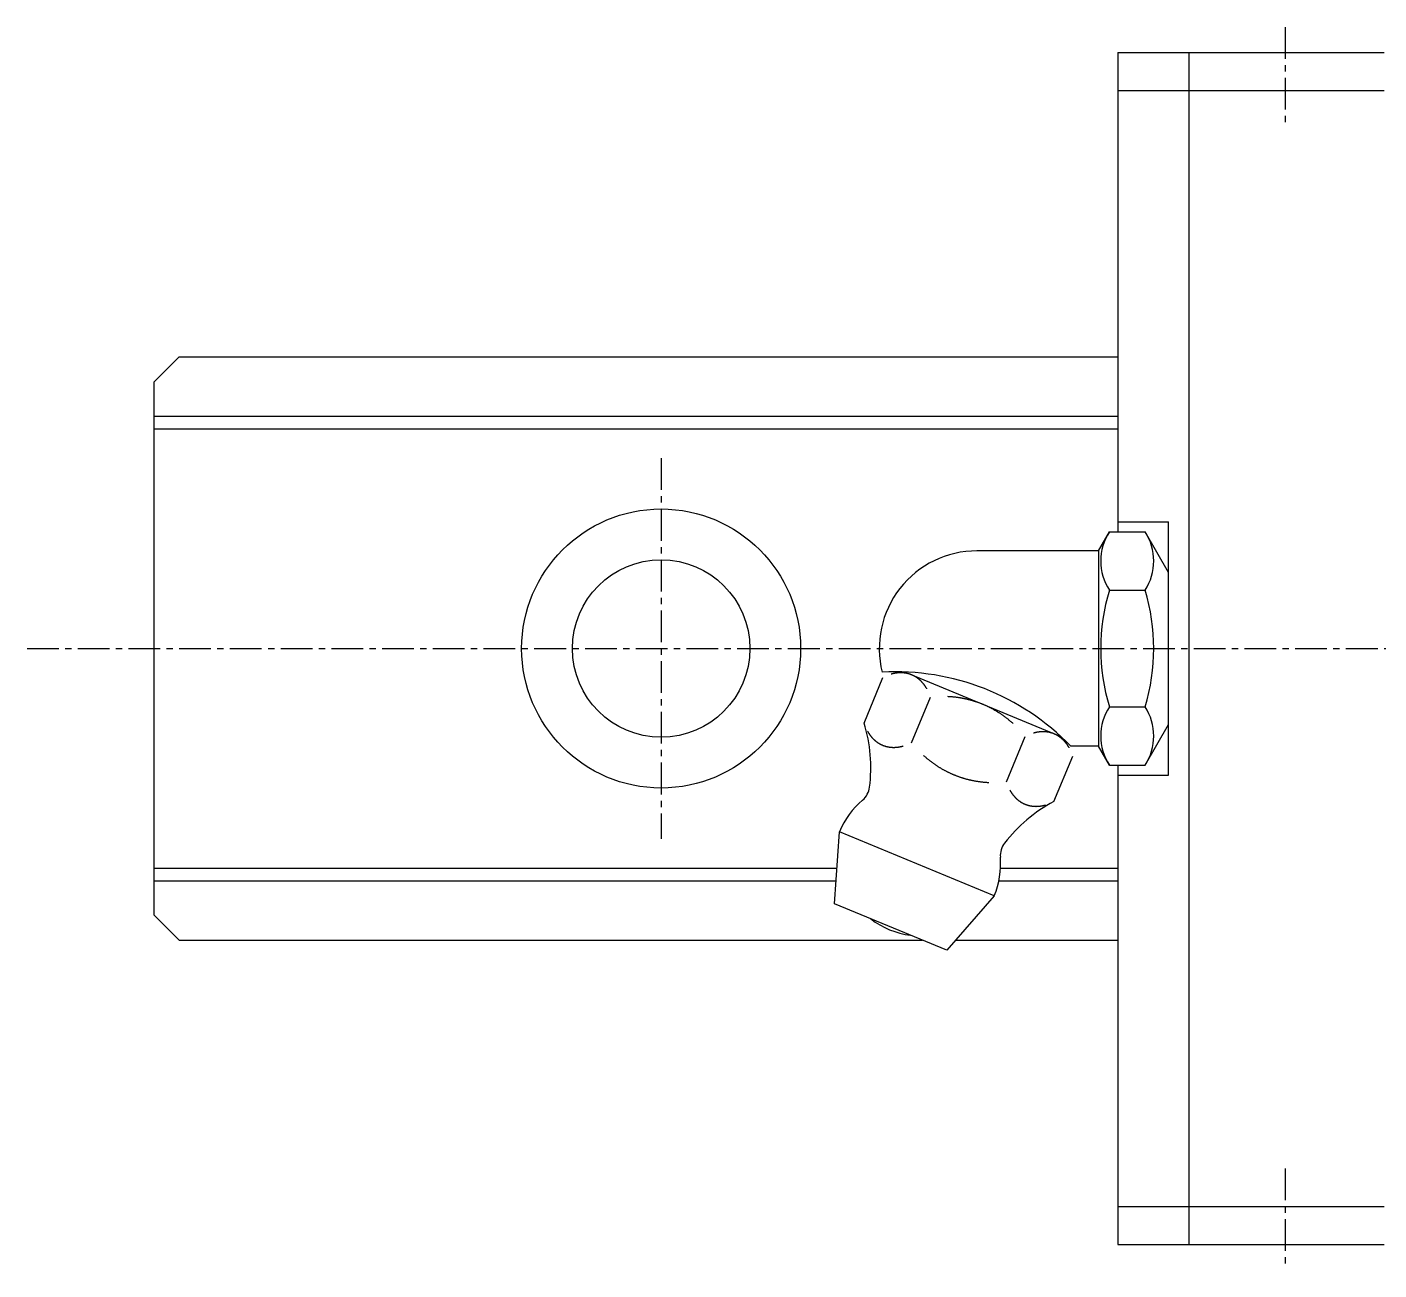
# Model space of a CAD drawing. Extents: x 10 to 419, y 10 to 199.
# Drawn here: x 129 to 182.3, y 136.5 to 185.5 of the extents above; entities that cross this region are included whole.
import ezdxf

# ---------------------------------------------------------------- set-up
doc = ezdxf.new("R2010")
doc.units = 0
doc.linetypes.add('CENTER', pattern=[2, 1.25, -0.25, 0.25, -0.25])
doc.layers.get('0').update_dxf_attribs({"linetype": 'CONTINUOUS'})
doc.layers.add('CENTER', color=1, linetype='CENTER')

msp = doc.modelspace()

# ---------------------------------------------------------------- linework, layer by layer
at = {"color": 7, "linetype": 'CONTINUOUS'}
for p, q in [((171.999925, 184.49996), (171.999925, 165.59996)), ((171.999925, 184.49996), (182.499925, 184.49996)), ((174.799915, 184.49996), (174.799915, 137.49996)), ((171.999925, 182.99996), (182.499925, 182.99996)), ((133.999935, 171.49995), (134.999935, 172.49995)), ((134.999925, 172.49996), (171.999905, 172.49996)), ((133.999925, 171.49996), (133.999925, 150.49996)), ((133.999925, 170.15913), (171.999905, 170.15913)), ((133.999925, 169.65913), (171.999905, 169.65913)), ((171.999925, 165.99996), (173.999925, 165.99996)), ((173.999925, 155.99996), (173.999925, 165.99996)), ((171.243165, 164.84996), (171.676175, 165.59996)), ((171.676165, 165.59996), (173.076165, 165.59996)), ((173.999925, 163.99995), (173.076155, 165.59996)), ((171.243145, 164.84996), (166.452025, 164.84996)), ((171.243165, 164.84996), (171.243165, 157.14995)), ((171.676185, 163.29996), (173.076155, 163.29996)), ((169.770345, 157.51896), (163.603825, 160.07322)), ((161.999405, 158.0622), (162.743285, 159.85808)), ((163.870265, 157.28726), (164.614145, 159.08315)), ((171.676175, 158.69996), (173.076165, 158.69996)), ((173.076155, 156.39995), (173.999925, 157.99996)), ((167.611965, 155.73739), (168.355855, 157.53328)), ((169.482825, 154.96246), (170.226705, 156.75835)), ((171.243145, 157.14996), (170.146905, 157.14996)), ((171.676175, 156.39995), (171.243165, 157.14995)), ((171.676165, 156.39996), (173.076175, 156.39996)), ((171.999925, 156.39996), (171.999925, 137.49996)), ((171.999925, 155.99996), (173.999925, 155.99996)), ((160.834275, 150.93768), (161.036035, 153.77657)), ((167.133635, 151.25086), (161.036035, 153.77657)), ((133.999925, 152.34078), (160.933975, 152.34078)), ((167.380275, 152.34078), (171.999905, 152.34078)), ((133.999925, 151.84078), (160.898445, 151.84078)), ((167.315475, 151.84078), (171.999905, 151.84078)), ((165.268895, 149.1008), (160.834275, 150.93768)), ((167.133635, 151.25086), (165.268895, 149.1008)), ((133.999935, 150.49996), (134.999935, 149.49996)), ((134.999935, 149.49996), (164.305215, 149.49996)), ((165.615065, 149.49996), (171.999905, 149.49996)), ((171.999925, 138.99996), (182.499925, 138.99996)), ((171.999925, 137.49996), (182.499925, 137.49996))]:
    msp.add_line(p, q, dxfattribs=at)
for points in [[(164.476, 159.406, 0), (164.469, 159.418, 0), (164.462, 159.43, 0), (164.455, 159.442, 0), (164.448, 159.454, 0), (164.441, 159.466, 0), (164.434, 159.477, 0), (164.426, 159.489, 0), (164.419, 159.5, 0), (164.411, 159.512, 0), (164.404, 159.523, 0), (164.396, 159.534, 0), (164.388, 159.545, 0), (164.38, 159.556, 0), (164.372, 159.567, 0), (164.364, 159.577, 0), (164.356, 159.588, 0), (164.348, 159.598, 0), (164.34, 159.609, 0), (164.331, 159.619, 0), (164.323, 159.629, 0), (164.314, 159.639, 0), (164.306, 159.649, 0), (164.297, 159.659, 0), (164.288, 159.669, 0), (164.28, 159.678, 0), (164.271, 159.688, 0), (164.262, 159.697, 0), (164.253, 159.706, 0), (164.243, 159.715, 0), (164.234, 159.725, 0), (164.225, 159.733, 0), (164.216, 159.742, 0), (164.206, 159.751, 0), (164.197, 159.759, 0), (164.187, 159.768, 0), (164.177, 159.776, 0), (164.168, 159.784, 0), (164.158, 159.792, 0), (164.148, 159.8, 0), (164.138, 159.808, 0), (164.128, 159.816, 0), (164.118, 159.823, 0), (164.108, 159.831, 0), (164.098, 159.838, 0), (164.088, 159.845, 0), (164.077, 159.852, 0), (164.067, 159.859, 0), (164.056, 159.866, 0), (164.046, 159.873, 0), (164.035, 159.88, 0), (164.025, 159.886, 0), (164.014, 159.892, 0), (164.003, 159.899, 0), (163.992, 159.905, 0), (163.981, 159.911, 0), (163.97, 159.916, 0), (163.959, 159.922, 0), (163.948, 159.928, 0), (163.937, 159.933, 0), (163.926, 159.939, 0), (163.915, 159.944, 0), (163.904, 159.949, 0), (163.892, 159.954, 0), (163.881, 159.958, 0), (163.869, 159.963, 0), (163.858, 159.968, 0), (163.846, 159.972, 0), (163.835, 159.976, 0), (163.823, 159.981, 0), (163.811, 159.985, 0), (163.799, 159.988, 0), (163.788, 159.992, 0), (163.776, 159.996, 0), (163.764, 159.999, 0), (163.752, 160.003, 0), (163.74, 160.006, 0), (163.728, 160.009, 0), (163.716, 160.012, 0), (163.704, 160.015, 0), (163.691, 160.017, 0), (163.679, 160.02, 0), (163.667, 160.022, 0), (163.655, 160.025, 0), (163.642, 160.027, 0), (163.63, 160.029, 0), (163.617, 160.031, 0), (163.605, 160.033, 0), (163.592, 160.034, 0), (163.58, 160.036, 0), (163.567, 160.037, 0), (163.555, 160.038, 0), (163.542, 160.039, 0), (163.529, 160.04, 0), (163.517, 160.041, 0), (163.504, 160.042, 0), (163.491, 160.042, 0), (163.478, 160.043, 0), (163.465, 160.043, 0), (163.453, 160.043, 0), (163.44, 160.043, 0), (163.427, 160.043, 0), (163.414, 160.043, 0), (163.401, 160.042, 0), (163.388, 160.042, 0), (163.375, 160.041, 0), (163.362, 160.04, 0), (163.348, 160.039, 0), (163.335, 160.038, 0), (163.322, 160.037, 0), (163.309, 160.036, 0), (163.296, 160.034, 0), (163.283, 160.033, 0), (163.269, 160.031, 0), (163.256, 160.029, 0), (163.243, 160.027, 0), (163.23, 160.025, 0), (163.216, 160.023, 0), (163.203, 160.02, 0), (163.19, 160.018, 0), (163.176, 160.015, 0), (163.163, 160.012, 0), (163.15, 160.009, 0), (163.136, 160.006, 0), (163.123, 160.003, 0), (163.11, 160, 0), (163.096, 159.996, 0), (163.083, 159.992, 0), (163.069, 159.989, 0)], [(167.881, 158.034, 0), (167.865, 158.05, 0), (167.848, 158.065, 0), (167.831, 158.08, 0), (167.814, 158.095, 0), (167.796, 158.11, 0), (167.779, 158.124, 0), (167.762, 158.139, 0), (167.745, 158.153, 0), (167.727, 158.168, 0), (167.71, 158.182, 0), (167.693, 158.196, 0), (167.675, 158.21, 0), (167.657, 158.224, 0), (167.64, 158.238, 0), (167.622, 158.252, 0), (167.604, 158.266, 0), (167.586, 158.279, 0), (167.569, 158.293, 0), (167.551, 158.306, 0), (167.533, 158.319, 0), (167.515, 158.333, 0), (167.496, 158.346, 0), (167.478, 158.359, 0), (167.46, 158.371, 0), (167.442, 158.384, 0), (167.423, 158.397, 0), (167.405, 158.409, 0), (167.387, 158.422, 0), (167.368, 158.434, 0), (167.35, 158.446, 0), (167.331, 158.458, 0), (167.312, 158.47, 0), (167.293, 158.482, 0), (167.275, 158.494, 0), (167.256, 158.506, 0), (167.237, 158.517, 0), (167.218, 158.528, 0), (167.199, 158.54, 0), (167.18, 158.551, 0), (167.161, 158.562, 0), (167.142, 158.573, 0), (167.122, 158.584, 0), (167.103, 158.595, 0), (167.084, 158.606, 0), (167.065, 158.616, 0), (167.045, 158.627, 0), (167.026, 158.637, 0), (167.006, 158.647, 0), (166.987, 158.657, 0), (166.967, 158.667, 0), (166.947, 158.677, 0), (166.928, 158.687, 0), (166.908, 158.697, 0), (166.888, 158.706, 0), (166.868, 158.716, 0), (166.848, 158.725, 0), (166.828, 158.734, 0), (166.808, 158.744, 0), (166.788, 158.753, 0), (166.768, 158.762, 0), (166.748, 158.77, 0), (166.728, 158.779, 0), (166.707, 158.788, 0), (166.687, 158.796, 0), (166.667, 158.804, 0), (166.646, 158.813, 0), (166.626, 158.821, 0), (166.605, 158.829, 0), (166.585, 158.837, 0), (166.564, 158.845, 0), (166.544, 158.852, 0), (166.523, 158.86, 0), (166.502, 158.867, 0), (166.482, 158.875, 0), (166.461, 158.882, 0), (166.44, 158.889, 0), (166.419, 158.896, 0), (166.398, 158.903, 0), (166.377, 158.91, 0), (166.356, 158.916, 0), (166.335, 158.923, 0), (166.314, 158.929, 0), (166.293, 158.936, 0), (166.272, 158.942, 0), (166.251, 158.948, 0), (166.229, 158.954, 0), (166.208, 158.96, 0), (166.187, 158.966, 0), (166.165, 158.971, 0), (166.144, 158.977, 0), (166.122, 158.982, 0), (166.101, 158.988, 0), (166.079, 158.993, 0), (166.058, 158.998, 0), (166.036, 159.003, 0), (166.015, 159.008, 0), (165.993, 159.012, 0), (165.971, 159.017, 0), (165.949, 159.022, 0), (165.928, 159.026, 0), (165.906, 159.03, 0), (165.884, 159.034, 0), (165.862, 159.038, 0), (165.84, 159.042, 0), (165.818, 159.046, 0), (165.796, 159.05, 0), (165.774, 159.053, 0), (165.752, 159.057, 0), (165.73, 159.06, 0), (165.708, 159.064, 0), (165.686, 159.067, 0), (165.663, 159.07, 0), (165.641, 159.073, 0), (165.619, 159.075, 0), (165.597, 159.078, 0), (165.574, 159.081, 0), (165.552, 159.083, 0), (165.53, 159.085, 0), (165.507, 159.087, 0), (165.485, 159.09, 0), (165.462, 159.092, 0), (165.44, 159.093, 0), (165.417, 159.095, 0), (165.395, 159.097, 0), (165.372, 159.098, 0), (165.349, 159.1, 0), (165.327, 159.101, 0), (165.304, 159.102, 0)], [(162.138, 157.739, 0), (162.144, 157.727, 0), (162.151, 157.715, 0), (162.158, 157.703, 0), (162.165, 157.691, 0), (162.173, 157.68, 0), (162.18, 157.668, 0), (162.187, 157.656, 0), (162.195, 157.645, 0), (162.202, 157.634, 0), (162.21, 157.622, 0), (162.218, 157.611, 0), (162.225, 157.6, 0), (162.233, 157.589, 0), (162.241, 157.579, 0), (162.249, 157.568, 0), (162.257, 157.557, 0), (162.266, 157.547, 0), (162.274, 157.537, 0), (162.282, 157.526, 0), (162.291, 157.516, 0), (162.299, 157.506, 0), (162.308, 157.496, 0), (162.316, 157.486, 0), (162.325, 157.477, 0), (162.334, 157.467, 0), (162.343, 157.458, 0), (162.352, 157.448, 0), (162.361, 157.439, 0), (162.37, 157.43, 0), (162.379, 157.421, 0), (162.389, 157.412, 0), (162.398, 157.403, 0), (162.407, 157.395, 0), (162.417, 157.386, 0), (162.426, 157.378, 0), (162.436, 157.369, 0), (162.446, 157.361, 0), (162.456, 157.353, 0), (162.465, 157.345, 0), (162.475, 157.337, 0), (162.485, 157.33, 0), (162.495, 157.322, 0), (162.506, 157.315, 0), (162.516, 157.307, 0), (162.526, 157.3, 0), (162.536, 157.293, 0), (162.547, 157.286, 0), (162.557, 157.279, 0), (162.568, 157.272, 0), (162.578, 157.266, 0), (162.589, 157.259, 0), (162.6, 157.253, 0), (162.61, 157.247, 0), (162.621, 157.241, 0), (162.632, 157.235, 0), (162.643, 157.229, 0), (162.654, 157.223, 0), (162.665, 157.218, 0), (162.676, 157.212, 0), (162.687, 157.207, 0), (162.699, 157.202, 0), (162.71, 157.197, 0), (162.721, 157.192, 0), (162.733, 157.187, 0), (162.744, 157.182, 0), (162.756, 157.178, 0), (162.767, 157.173, 0), (162.779, 157.169, 0), (162.791, 157.165, 0), (162.802, 157.161, 0), (162.814, 157.157, 0), (162.826, 157.153, 0), (162.838, 157.15, 0), (162.85, 157.146, 0), (162.862, 157.143, 0), (162.874, 157.139, 0), (162.886, 157.136, 0), (162.898, 157.133, 0), (162.91, 157.131, 0), (162.922, 157.128, 0), (162.934, 157.125, 0), (162.947, 157.123, 0), (162.959, 157.121, 0), (162.971, 157.118, 0), (162.984, 157.116, 0), (162.996, 157.115, 0), (163.009, 157.113, 0), (163.021, 157.111, 0), (163.034, 157.11, 0), (163.046, 157.108, 0), (163.059, 157.107, 0), (163.072, 157.106, 0), (163.084, 157.105, 0), (163.097, 157.104, 0), (163.11, 157.104, 0), (163.122, 157.103, 0), (163.135, 157.103, 0), (163.148, 157.102, 0), (163.161, 157.102, 0), (163.174, 157.102, 0), (163.187, 157.102, 0), (163.2, 157.103, 0), (163.213, 157.103, 0), (163.226, 157.104, 0), (163.239, 157.104, 0), (163.252, 157.105, 0), (163.265, 157.106, 0), (163.278, 157.107, 0), (163.291, 157.108, 0), (163.304, 157.11, 0), (163.318, 157.111, 0), (163.331, 157.113, 0), (163.344, 157.114, 0), (163.357, 157.116, 0), (163.371, 157.118, 0), (163.384, 157.12, 0), (163.397, 157.123, 0), (163.41, 157.125, 0), (163.424, 157.128, 0), (163.437, 157.13, 0), (163.45, 157.133, 0), (163.464, 157.136, 0), (163.477, 157.139, 0), (163.491, 157.142, 0), (163.504, 157.146, 0), (163.517, 157.149, 0), (163.531, 157.153, 0), (163.544, 157.157, 0)], [(170.089, 157.081, 0), (170.082, 157.093, 0), (170.075, 157.105, 0), (170.068, 157.117, 0), (170.061, 157.129, 0), (170.053, 157.141, 0), (170.046, 157.153, 0), (170.039, 157.164, 0), (170.031, 157.176, 0), (170.024, 157.187, 0), (170.016, 157.198, 0), (170.008, 157.209, 0), (170.001, 157.22, 0), (169.993, 157.231, 0), (169.985, 157.242, 0), (169.977, 157.253, 0), (169.969, 157.263, 0), (169.961, 157.274, 0), (169.952, 157.284, 0), (169.944, 157.294, 0), (169.935, 157.304, 0), (169.927, 157.314, 0), (169.918, 157.324, 0), (169.91, 157.334, 0), (169.901, 157.344, 0), (169.892, 157.353, 0), (169.883, 157.363, 0), (169.874, 157.372, 0), (169.865, 157.382, 0), (169.856, 157.391, 0), (169.847, 157.4, 0), (169.838, 157.409, 0), (169.828, 157.417, 0), (169.819, 157.426, 0), (169.809, 157.435, 0), (169.8, 157.443, 0), (169.79, 157.451, 0), (169.78, 157.459, 0), (169.771, 157.468, 0), (169.761, 157.475, 0), (169.751, 157.483, 0), (169.741, 157.491, 0), (169.731, 157.499, 0), (169.721, 157.506, 0), (169.71, 157.513, 0), (169.7, 157.521, 0), (169.69, 157.528, 0), (169.679, 157.535, 0), (169.669, 157.541, 0), (169.658, 157.548, 0), (169.648, 157.555, 0), (169.637, 157.561, 0), (169.626, 157.568, 0), (169.616, 157.574, 0), (169.605, 157.58, 0), (169.594, 157.586, 0), (169.583, 157.592, 0), (169.572, 157.597, 0), (169.561, 157.603, 0), (169.55, 157.608, 0), (169.539, 157.614, 0), (169.527, 157.619, 0), (169.516, 157.624, 0), (169.505, 157.629, 0), (169.493, 157.634, 0), (169.482, 157.638, 0), (169.47, 157.643, 0), (169.459, 157.647, 0), (169.447, 157.652, 0), (169.436, 157.656, 0), (169.424, 157.66, 0), (169.412, 157.664, 0), (169.4, 157.667, 0), (169.388, 157.671, 0), (169.376, 157.675, 0), (169.364, 157.678, 0), (169.352, 157.681, 0), (169.34, 157.684, 0), (169.328, 157.687, 0), (169.316, 157.69, 0), (169.304, 157.693, 0), (169.292, 157.695, 0), (169.279, 157.698, 0), (169.267, 157.7, 0), (169.255, 157.702, 0), (169.242, 157.704, 0), (169.23, 157.706, 0), (169.218, 157.708, 0), (169.205, 157.709, 0), (169.192, 157.711, 0), (169.18, 157.712, 0), (169.167, 157.713, 0), (169.155, 157.715, 0), (169.142, 157.715, 0), (169.129, 157.716, 0), (169.116, 157.717, 0), (169.104, 157.717, 0), (169.091, 157.718, 0), (169.078, 157.718, 0), (169.065, 157.718, 0), (169.052, 157.718, 0), (169.039, 157.718, 0), (169.026, 157.718, 0), (169.013, 157.718, 0), (169, 157.717, 0), (168.987, 157.716, 0), (168.974, 157.716, 0), (168.961, 157.715, 0), (168.948, 157.714, 0), (168.935, 157.712, 0), (168.922, 157.711, 0), (168.908, 157.709, 0), (168.895, 157.708, 0), (168.882, 157.706, 0), (168.869, 157.704, 0), (168.856, 157.702, 0), (168.842, 157.7, 0), (168.829, 157.698, 0), (168.816, 157.695, 0), (168.802, 157.693, 0), (168.789, 157.69, 0), (168.776, 157.687, 0), (168.762, 157.684, 0), (168.749, 157.681, 0), (168.736, 157.678, 0), (168.722, 157.675, 0), (168.709, 157.671, 0), (168.695, 157.668, 0), (168.682, 157.664, 0)], [(164.345, 156.786, 0), (164.362, 156.771, 0), (164.378, 156.756, 0), (164.395, 156.741, 0), (164.413, 156.726, 0), (164.43, 156.711, 0), (164.447, 156.696, 0), (164.464, 156.682, 0), (164.481, 156.667, 0), (164.499, 156.653, 0), (164.516, 156.638, 0), (164.534, 156.624, 0), (164.551, 156.61, 0), (164.569, 156.596, 0), (164.586, 156.582, 0), (164.604, 156.568, 0), (164.622, 156.555, 0), (164.64, 156.541, 0), (164.658, 156.528, 0), (164.675, 156.514, 0), (164.693, 156.501, 0), (164.712, 156.488, 0), (164.73, 156.475, 0), (164.748, 156.462, 0), (164.766, 156.449, 0), (164.784, 156.436, 0), (164.803, 156.424, 0), (164.821, 156.411, 0), (164.84, 156.399, 0), (164.858, 156.387, 0), (164.877, 156.374, 0), (164.895, 156.362, 0), (164.914, 156.35, 0), (164.933, 156.338, 0), (164.951, 156.327, 0), (164.97, 156.315, 0), (164.989, 156.303, 0), (165.008, 156.292, 0), (165.027, 156.281, 0), (165.046, 156.269, 0), (165.065, 156.258, 0), (165.084, 156.247, 0), (165.104, 156.236, 0), (165.123, 156.226, 0), (165.142, 156.215, 0), (165.162, 156.204, 0), (165.181, 156.194, 0), (165.2, 156.184, 0), (165.22, 156.173, 0), (165.24, 156.163, 0), (165.259, 156.153, 0), (165.279, 156.143, 0), (165.299, 156.133, 0), (165.318, 156.124, 0), (165.338, 156.114, 0), (165.358, 156.105, 0), (165.378, 156.095, 0), (165.398, 156.086, 0), (165.418, 156.077, 0), (165.438, 156.068, 0), (165.458, 156.059, 0), (165.478, 156.05, 0), (165.498, 156.042, 0), (165.519, 156.033, 0), (165.539, 156.024, 0), (165.559, 156.016, 0), (165.58, 156.008, 0), (165.6, 156, 0), (165.621, 155.992, 0), (165.641, 155.984, 0), (165.662, 155.976, 0), (165.682, 155.968, 0), (165.703, 155.961, 0), (165.724, 155.953, 0), (165.745, 155.946, 0), (165.765, 155.939, 0), (165.786, 155.932, 0), (165.807, 155.925, 0), (165.828, 155.918, 0), (165.849, 155.911, 0), (165.87, 155.904, 0), (165.891, 155.898, 0), (165.912, 155.891, 0), (165.933, 155.885, 0), (165.954, 155.879, 0), (165.976, 155.872, 0), (165.997, 155.867, 0), (166.018, 155.861, 0), (166.039, 155.855, 0), (166.061, 155.849, 0), (166.082, 155.844, 0), (166.104, 155.838, 0), (166.125, 155.833, 0), (166.147, 155.828, 0), (166.168, 155.823, 0), (166.19, 155.818, 0), (166.211, 155.813, 0), (166.233, 155.808, 0), (166.255, 155.804, 0), (166.277, 155.799, 0), (166.298, 155.795, 0), (166.32, 155.79, 0), (166.342, 155.786, 0), (166.364, 155.782, 0), (166.386, 155.778, 0), (166.408, 155.774, 0), (166.43, 155.771, 0), (166.452, 155.767, 0), (166.474, 155.764, 0), (166.496, 155.76, 0), (166.518, 155.757, 0), (166.54, 155.754, 0), (166.563, 155.751, 0), (166.585, 155.748, 0), (166.607, 155.745, 0), (166.629, 155.743, 0), (166.652, 155.74, 0), (166.674, 155.738, 0), (166.697, 155.735, 0), (166.719, 155.733, 0), (166.741, 155.731, 0), (166.764, 155.729, 0), (166.786, 155.727, 0), (166.809, 155.725, 0), (166.831, 155.724, 0), (166.854, 155.722, 0), (166.877, 155.721, 0), (166.899, 155.72, 0), (166.922, 155.718, 0)], [(167.75, 155.415, 0), (167.757, 155.402, 0), (167.764, 155.39, 0), (167.771, 155.378, 0), (167.778, 155.367, 0), (167.785, 155.355, 0), (167.793, 155.343, 0), (167.8, 155.332, 0), (167.807, 155.32, 0), (167.815, 155.309, 0), (167.822, 155.298, 0), (167.83, 155.287, 0), (167.838, 155.276, 0), (167.846, 155.265, 0), (167.854, 155.254, 0), (167.862, 155.243, 0), (167.87, 155.233, 0), (167.878, 155.222, 0), (167.886, 155.212, 0), (167.895, 155.201, 0), (167.903, 155.191, 0), (167.912, 155.181, 0), (167.92, 155.171, 0), (167.929, 155.162, 0), (167.938, 155.152, 0), (167.947, 155.142, 0), (167.955, 155.133, 0), (167.964, 155.123, 0), (167.974, 155.114, 0), (167.983, 155.105, 0), (167.992, 155.096, 0), (168.001, 155.087, 0), (168.01, 155.078, 0), (168.02, 155.07, 0), (168.029, 155.061, 0), (168.039, 155.053, 0), (168.049, 155.044, 0), (168.058, 155.036, 0), (168.068, 155.028, 0), (168.078, 155.02, 0), (168.088, 155.012, 0), (168.098, 155.005, 0), (168.108, 154.997, 0), (168.118, 154.99, 0), (168.128, 154.982, 0), (168.139, 154.975, 0), (168.149, 154.968, 0), (168.159, 154.961, 0), (168.17, 154.954, 0), (168.18, 154.948, 0), (168.191, 154.941, 0), (168.201, 154.934, 0), (168.212, 154.928, 0), (168.223, 154.922, 0), (168.234, 154.916, 0), (168.245, 154.91, 0), (168.256, 154.904, 0), (168.267, 154.898, 0), (168.278, 154.893, 0), (168.289, 154.887, 0), (168.3, 154.882, 0), (168.311, 154.877, 0), (168.323, 154.872, 0), (168.334, 154.867, 0), (168.345, 154.862, 0), (168.357, 154.857, 0), (168.368, 154.853, 0), (168.38, 154.848, 0), (168.391, 154.844, 0), (168.403, 154.84, 0), (168.415, 154.836, 0), (168.427, 154.832, 0), (168.438, 154.828, 0), (168.45, 154.825, 0), (168.462, 154.821, 0), (168.474, 154.818, 0), (168.486, 154.815, 0), (168.498, 154.812, 0), (168.51, 154.809, 0), (168.522, 154.806, 0), (168.535, 154.803, 0), (168.547, 154.801, 0), (168.559, 154.798, 0), (168.571, 154.796, 0), (168.584, 154.794, 0), (168.596, 154.792, 0), (168.609, 154.79, 0), (168.621, 154.788, 0), (168.634, 154.786, 0), (168.646, 154.785, 0), (168.659, 154.784, 0), (168.671, 154.782, 0), (168.684, 154.781, 0), (168.697, 154.78, 0), (168.709, 154.779, 0), (168.722, 154.779, 0), (168.735, 154.778, 0), (168.748, 154.778, 0), (168.761, 154.778, 0), (168.774, 154.777, 0), (168.787, 154.777, 0), (168.799, 154.778, 0), (168.812, 154.778, 0), (168.825, 154.778, 0), (168.838, 154.779, 0), (168.851, 154.779, 0), (168.865, 154.78, 0), (168.878, 154.781, 0), (168.891, 154.782, 0), (168.904, 154.783, 0), (168.917, 154.785, 0), (168.93, 154.786, 0), (168.943, 154.788, 0), (168.957, 154.79, 0), (168.97, 154.792, 0), (168.983, 154.794, 0), (168.996, 154.796, 0), (169.01, 154.798, 0), (169.023, 154.8, 0), (169.036, 154.803, 0), (169.05, 154.806, 0), (169.063, 154.808, 0), (169.076, 154.811, 0), (169.09, 154.814, 0), (169.103, 154.818, 0), (169.117, 154.821, 0), (169.13, 154.824, 0), (169.143, 154.828, 0), (169.157, 154.832, 0)]]:
    msp.add_polyline3d(points, dxfattribs=at)
for radius in [5.5, 3.5]:
    msp.add_circle((153.999925, 160.99996), radius, dxfattribs=at)
for centre, radius, start, end in [((173.411765, 164.44996), 2.082014, 146.47182, 213.5286), ((171.340565, 164.44996), 2.082014, 326.47139, 33.52817), ((166.449925, 160.99996), 3.85, 89.968762, 194.04723), ((179.138125, 160.99997), 7.808372, 162.86914, 197.13084), ((165.614215, 160.99997), 7.808372, 342.86914, 17.13084), ((163.242925, 150.48118), 9.59883, 44.007273, 93.152491), ((173.411765, 157.54994), 2.082014, 146.47133, 213.52761), ((171.340565, 157.54994), 2.082014, 326.47237, 33.52862), ((156.266655, 156.29149), 5.999999, 352.73345, 17.16478), ((161.424895, 155.63376), 0.8, 310.44873, 352.73339), ((164.084835, 152.51371), 3.299999, 130.44869, 157.49996), ((172.284405, 149.65671), 5.999999, 117.83518, 142.26651), ((168.171905, 152.83905), 0.8, 142.26662, 184.55122), ((164.084835, 152.51371), 3.299999, 337.50005, 4.55131), ((164.232345, 152.86982), 3.2, 232.12322, 262.87666)]:
    msp.add_arc(centre, radius, start, end, dxfattribs=at)
at = {"layer": 'CENTER', "color": 1, "linetype": 'CENTER'}
for p, q in [((178.599915, 185.49996), (178.599915, 181.49996)), ((153.999925, 168.49996), (153.999925, 153.49996)), ((128.999925, 160.99996), (418.999925, 160.99996)), ((178.599915, 140.49996), (178.599915, 136.49996))]:
    msp.add_line(p, q, dxfattribs=at)

doc.saveas('drawing.dxf')
